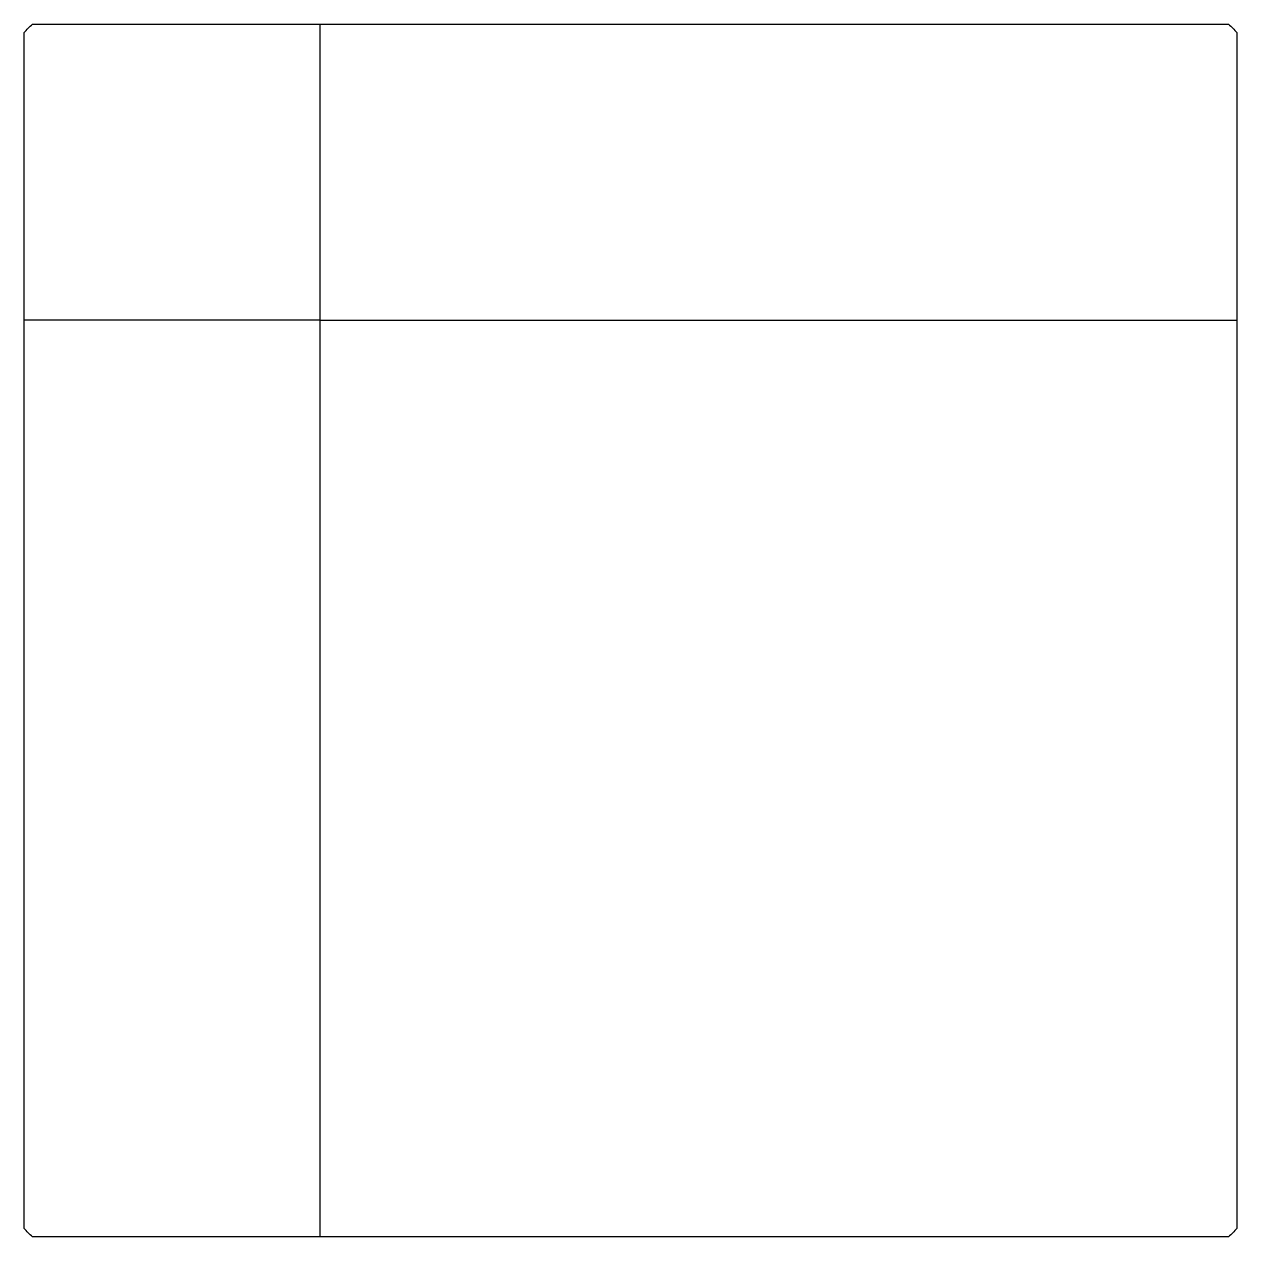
# Model space of a CAD drawing. Header units: inches. Extents: x 1541 to 1751, y 181 to 391.
import ezdxf

# ---------------------------------------------------------------- set-up
doc = ezdxf.new("R2010")
doc.units = ezdxf.units.IN
doc.header["$MEASUREMENT"] = 0

msp = doc.modelspace()

# ---------------------------------------------------------------- linework, layer by layer
at = {"color": 242, "true_color": 0xcd2027}
for p, q in [((1592.35, 340.11), (1592.35, 391.36)), ((1592.35, 340.11), (1541.1, 340.11)), ((1592.35, 181.36), (1592.35, 340.11)), ((1592.35, 340.11), (1751.1, 340.11))]:
    msp.add_line(p, q, dxfattribs=at)
msp.add_lwpolyline([(1542.5, 391.36), (1749.69, 391.36, -0.003376), (1751.1, 389.95), (1751.1, 182.77, -0.003376), (1749.69, 181.36), (1542.5, 181.36, -0.003376), (1541.1, 182.77), (1541.1, 389.95, -0.003376)], format="xyb", close=True)

doc.saveas('drawing.dxf')
